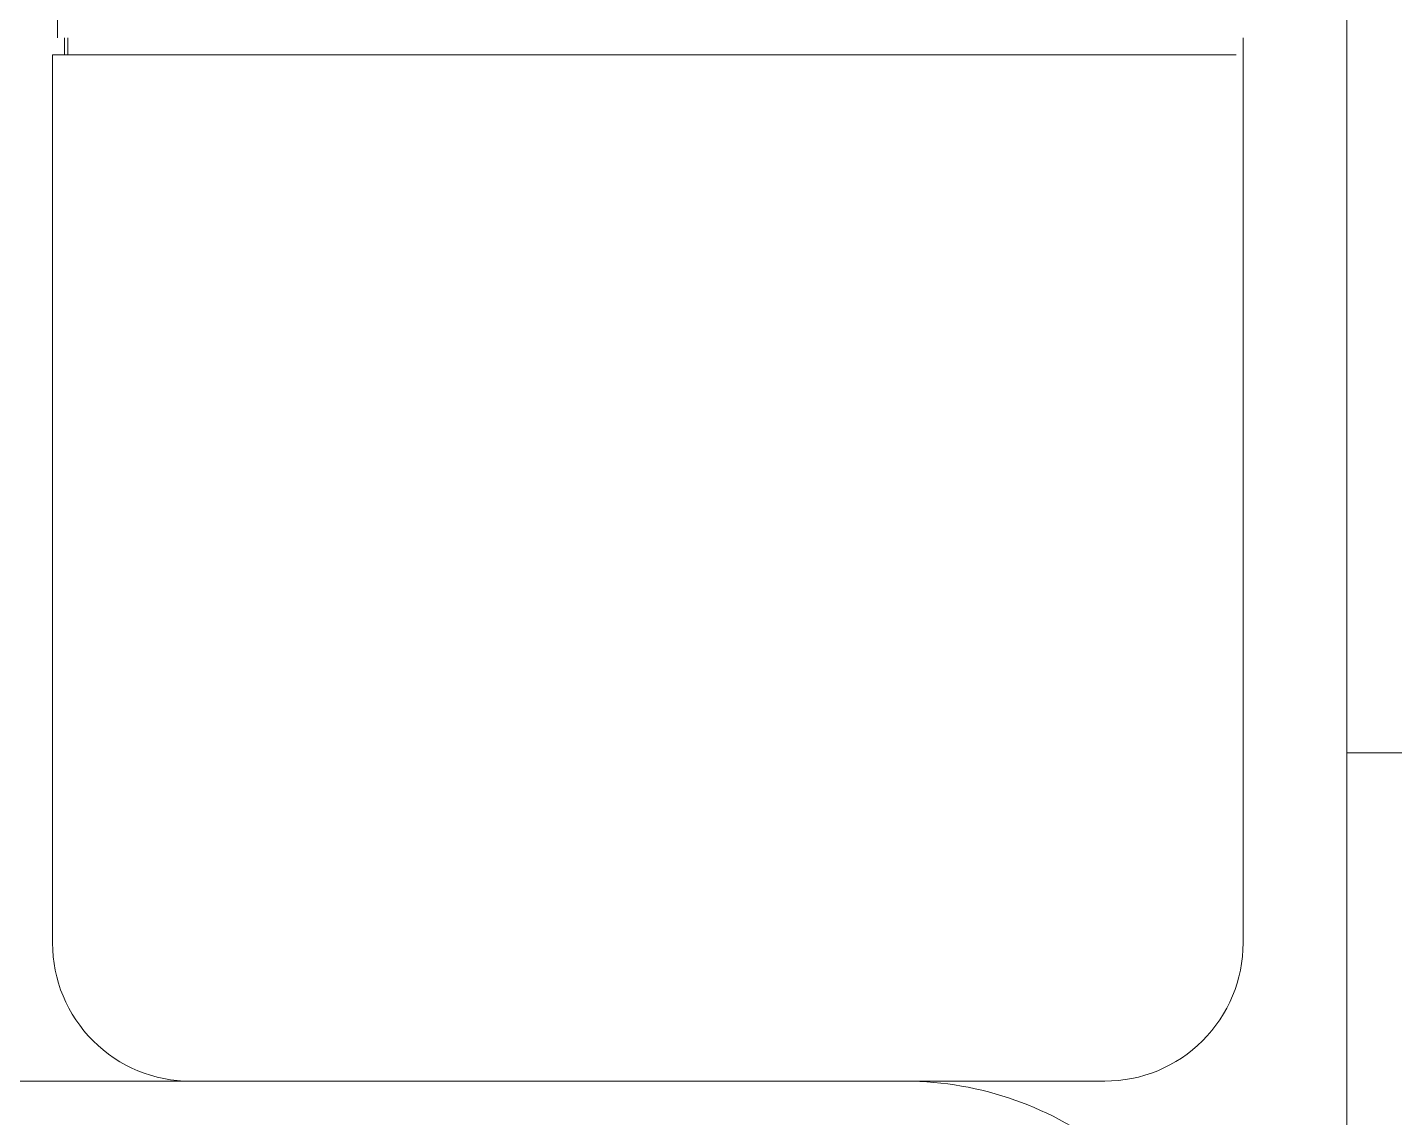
# Model space of a CAD drawing. Header units: millimetres. Extents: x 5194 to 16594, y 329 to 7592.
# Drawn here: x 10506 to 10703.8, y 4042.4 to 4200.2 of the extents above; entities that cross this region are included whole.
import ezdxf

# ---------------------------------------------------------------- set-up
doc = ezdxf.new("R2010")
doc.units = ezdxf.units.MM
doc.header["$MEASUREMENT"] = 0
doc.layers.add('PDF_Geometry', color=7, linetype='Continuous', true_color=0x231f20)

msp = doc.modelspace()

# ---------------------------------------------------------------- linework, layer by layer
at = {"layer": 'PDF_Geometry', "color": 0, "lineweight": 9}
for p, q in [((10696.89, 4340.16), (10696.89, 3770.17)), ((10696.89, 3770.17), (10696.89, 4307.17)), ((10510.39, 4201.67), (10510.39, 4198.66)), ((10511.4, 4198.66), (10511.4, 4196.17)), ((10511.88, 4196.17), (10511.88, 4198.67)), ((10681.89, 4198.67), (10681.9, 4067.68)), ((10509.69, 4067.67), (10509.69, 4196.17)), ((10509.69, 4196.17), (10680.9, 4196.17)), ((10696.89, 4095.17), (11527.89, 4095.17)), ((10553.63, 4047.68), (10484.12, 4047.68)), ((10661.88, 4047.68), (10515.01, 4047.68))]:
    msp.add_line(p, q, dxfattribs=at)
for centre, major_axis, start_param, end_param in [((10529.68, 4067.67), (14.14, 14.14), 2.356408, 3.927902), ((10661.92, 4067.67), (14.13, 14.13), 3.92536, 5.498294), ((10633.08, 4000.33), (-33.48, 33.48), -1.465589, -0.786644)]:
    msp.add_ellipse(centre, major_axis=major_axis, ratio=1, start_param=start_param, end_param=end_param, dxfattribs=at)

doc.saveas('drawing.dxf')
